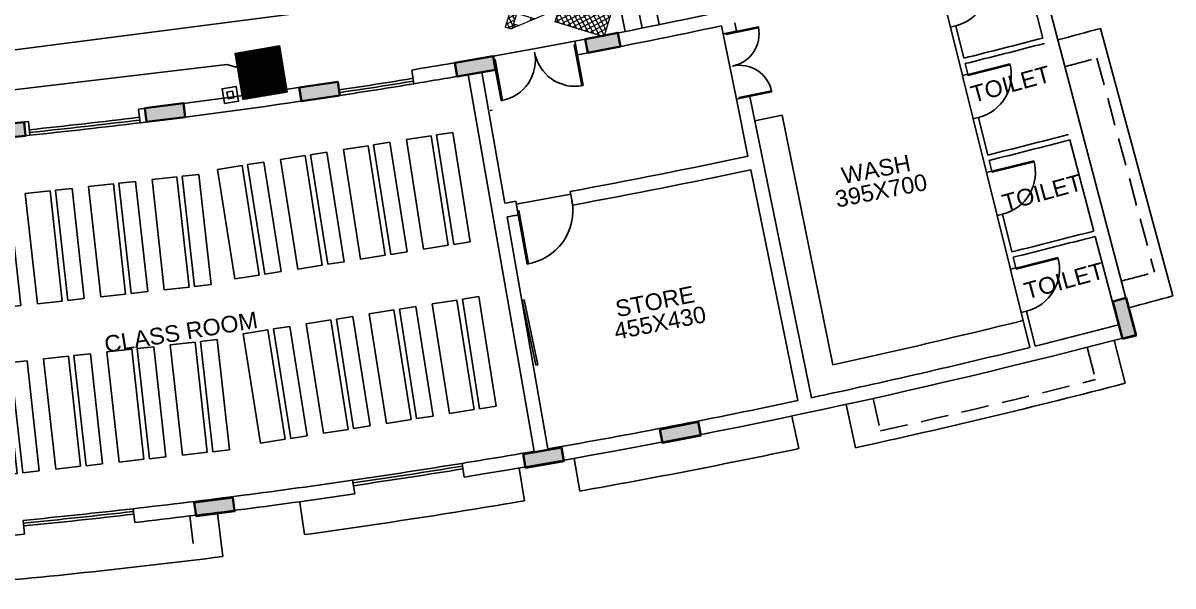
# Model space of a CAD drawing. Header units: inches. Extents: x -221585 to 401252, y -284294 to 332380.
# Drawn here: x 158059 to 160133, y 38377 to 39393 of the extents above; entities that cross this region are included whole.
import ezdxf
from ezdxf.enums import TextEntityAlignment as Align

# ---------------------------------------------------------------- set-up
doc = ezdxf.new("R2010")
doc.units = ezdxf.units.IN
doc.header["$MEASUREMENT"] = 0
doc.linetypes.add('HIDDEN', pattern=[0.375, 0.25, -0.125])
doc.linetypes.add('HIDDEN2', pattern=[0.1875, 0.125, -0.0625])
for name, color, linetype, lineweight in [('A-SEC-TXT', 3, 'Continuous', 0), ('A-WALL', 1, 'Continuous', 9), ('column fa 25', 3, 'Continuous', 35), ('FURN', 56, 'Continuous', 0), ('text', 72, 'HIDDEN2', 5), ('Wall mount speaker', 2, 'Continuous', 0)]:
    doc.layers.add(name, color=color, linetype=linetype, lineweight=lineweight)
for name, color, linetype in [('A-TEXT', 3, 'Continuous'), ('AC-GRND-PATT', 251, 'Continuous'), ('TEL', 6, 'Continuous')]:
    doc.layers.add(name, color=color, linetype=linetype)
doc.styles.add('DIM', font='arial.ttf')
doc.styles.get("Standard").update_dxf_attribs({"font": 'arial.ttf'})
pattern_1 = [(135.0000000000003, (-206628.5231979876, -439172.1450680238), (31.07679027994059, 31.076790279941), []), (45.00000000000047, (-206628.5231979876, -439172.1450680238), (31.076790279941, -31.07679027994059), [])]

# ---------------------------------------------------------------- blocks, each defined once
blk = doc.blocks.new('fgds')
at = {"color": 253, "ltscale": 8}
for p, q in [((-348.3634117695838, -122.8799275935853), (-346.3634117695838, -122.8799275935853)), ((-348.3634117695838, -122.8799275935853), (-348.3634117695838, -123.3299275935853)), ((-346.3634117695838, -122.8799275935852), (-346.3634117695838, -123.3299275935852)), ((-348.3634117695838, -123.3299275935853), (-346.3634117695838, -123.3299275935853)), ((-348.3634117695838, -123.4299275935853), (-346.3634117695838, -123.4299275935853)), ((-348.3634117695838, -123.4299275935853), (-348.3634117695836, -123.7299275935853)), ((-346.3634117695838, -123.4299275935853), (-346.3634117695836, -123.7299275935852)), ((-348.3634117695838, -123.7299275935853), (-346.3634117695838, -123.7299275935852))]:
    blk.add_line(p, q, dxfattribs=at)
blk = doc.blocks.new('rser')
at = {"color": 2}
for p in [(-0.9861936275117386, 6.929864617097208, 9945.751709231745), (-0.9861936275117386, 5.779864617097231, 9945.751709231745), (-0.9861936275117386, 4.629864617097254, 9945.751709231745), (-0.9861936275117386, 3.479864617097277, 9945.751709231745)]:
    blk.add_blockref('fgds', p, dxfattribs=at)
blk = doc.blocks.new('A$C16F118AB')
for points in [[(0.3699199023636197, 0.7683200215823547), (0.3699199023636197, 0.7683200215823547), (0.3739999023636642, 0.7703200215823359), (0.3739999023636642, 0.7744000215823519), (0.3719999023636546, 0.7784800215823398), (0.3638399023636225, 0.784560021582337), (0.3536799023636377, 0.7907200215823309), (0.3435199023636528, 0.79472002158235), (0.333359902363668, 0.7988000215823376), (0.3211199023636482, 0.800880021582344), (0.3068799023636757, 0.800880021582344), (0.28255990236363, 0.7968000215823566), (0.247999902363631, 0.7907200215823309), (0.2052799023636567, 0.7825600215823556), (0.1808799023636425, 0.7764800215823584), (0.1564799023636283, 0.7703200215823359), (0.1320799023636709, 0.7622400215823575), (0.1056799023636472, 0.7520800215823443), (0.08127990236363299, 0.7399200215823499), (0.0568799023636189, 0.7277600215823555), (0.0324799023636615, 0.7135200215823545), (0.0080799023636473, 0.6972800215823441), (-9.76363594e-08, 0.6911200215823499), (-9.76363594e-08, 0.6830400215823432), (0.0060799023636378, 0.6708000215823517), (0.0182399023636322, 0.6586400215823573), (0.0345599023636396, 0.6464000215823376), (0.0487199023636436, 0.6403200215823404), (0.0629599023636729, 0.6362400215823527), (0.0751999023636358, 0.6383200215823308), (0.0955199023636624, 0.6484800215823441), (0.1158399023636321, 0.6586400215823573), (0.1361599023636586, 0.6688000215823422), (0.1564799023636283, 0.6789600215823555), (0.1788799023636329, 0.6891200215823404), (0.1991999023636595, 0.6992800215823536), (0.2215199023636387, 0.7094400215823387), (0.2439199023636434, 0.7196000215823517), (0.2865599023636491, 0.7379200215823403), (0.3211199023636482, 0.7520800215823443), (0.3495999023636501, 0.7622400215823575), (0.3699199023636197, 0.7683200215823547)], [(0.565039902363651, 0.5468000215823566), (0.565039902363651, 0.5468000215823566), (0.5588799023636284, 0.5590400215823479), (0.5527999023636312, 0.5732800215823488), (0.5446399023636559, 0.5854400215823432), (0.5385599023636587, 0.5976800215823346), (0.5304799023636521, 0.6118400215823387), (0.5243199023636294, 0.6240800215823584), (0.5162399023636226, 0.6362400215823527), (0.5100799023636569, 0.6484800215823441), (0.5039999023636597, 0.6606400215823385), (0.4959199023636529, 0.6748800215823394), (0.4877599023636209, 0.6871200215823592), (0.4816799023636237, 0.6992800215823536), (0.4735199023636484, 0.711520021582345), (0.4653599023636731, 0.7236800215823394), (0.4572799023636664, 0.7358400215823337), (0.4491199023636341, 0.7480000215823566), (0.4389599023636495, 0.7581600215823415), (0.4287999023636644, 0.7642400215823387), (0.4166399023636699, 0.7683200215823547), (0.402399902363641, 0.7663200215823452), (0.3536799023636377, 0.7480000215823566), (0.3028799023636566, 0.7277600215823555), (0.2560799023636378, 0.7074400215823573), (0.2072799023636662, 0.6850400215823527), (0.1585599023636632, 0.6606400215823385), (0.1117599023636444, 0.6383200215823308), (0.065039902363651, 0.6139200215823452), (0.0203199023636671, 0.58752002158235), (0.012159902363635, 0.579360021582346), (0.0060799023636378, 0.5692000215823328), (0.0060799023636378, 0.5549600215823604), (0.0101599023636254, 0.5387200215823498), (0.0141599023636445, 0.5264800215823584), (0.0203199023636671, 0.5122400215823575), (0.0243199023636294, 0.4980000215823567), (0.030479902363652, 0.4838400215823527), (0.0365599023636492, 0.4716000215823329), (0.0426399023636464, 0.4573600215823605), (0.0487199023636436, 0.443120021582331), (0.0548799023636661, 0.4289600215823556), (0.0629599023636729, 0.4147200215823549), (0.0690399023636701, 0.4004800215823538), (0.0771999023636454, 0.3842400215823431), (0.0853599023636207, 0.3700000215823422), (0.0934399023636274, 0.3536800215823348), (0.09959990236365, 0.3394400215823339), (0.1076799023636568, 0.3232000215823518), (0.1158399023636321, 0.3089600215823509), (0.134159902363649, 0.2764800215823584), (0.1503999023636311, 0.246000021582347), (0.16663990236367, 0.2154400215823387), (0.182879902363652, 0.1870400215823338), (0.1991999023636595, 0.1605600215823415), (0.2154399023636415, 0.1361600215823557), (0.2316799023636236, 0.1138400215823481), (0.2459199023636529, 0.0914400215823435), (0.2560799023636378, 0.0812800215823586), (0.2683199023636575, 0.075200021582333), (0.2804799023636519, 0.0732000215823518), (0.2906399023636368, 0.075200021582333), (0.3394399023636652, 0.0996000215823472), (0.3861599023636586, 0.1240000215823329), (0.4328799023636523, 0.1504000215823567), (0.4795999023636456, 0.1768800215823489), (0.5243199023636294, 0.2032800215823443), (0.5670399023636608, 0.2317600215823461), (0.6097599023636349, 0.2622400215823575), (0.6523999023636406, 0.2907200215823309), (0.6625599023636255, 0.3008800215823442), (0.66663990236367, 0.3110400215823574), (0.66663990236367, 0.3232000215823518), (0.6625599023636255, 0.3374400215823528), (0.6544799023636756, 0.3618400215823385), (0.6443199023636339, 0.3862400215823527), (0.6340799023636237, 0.4106400215823385), (0.6219199023636293, 0.4370400215823338), (0.6097599023636349, 0.4635200215823545), (0.5955199023636624, 0.4919200215823595), (0.5812799023636332, 0.5184000215823517), (0.565039902363651, 0.5468000215823566)], [(0.6340799023636237, 0.5854400215823432), (0.6340799023636237, 0.5854400215823432), (0.6239199023636389, 0.6016800215823537), (0.613759902363654, 0.6200000215823424), (0.6015999023636596, 0.6403200215823404), (0.5873599023636304, 0.6606400215823385), (0.573119902363658, 0.6830400215823432), (0.5568799023636757, 0.7074400215823573), (0.5406399023636368, 0.7318400215823431), (0.5243199023636294, 0.7581600215823415), (0.5162399023636226, 0.7663200215823452), (0.5080799023636473, 0.7703200215823359), (0.4959199023636529, 0.7744000215823519), (0.4836799023636332, 0.7744000215823519), (0.4735199023636484, 0.7724000215823426), (0.4674399023636512, 0.7663200215823452), (0.4653599023636731, 0.7601600215823509), (0.4694399023636607, 0.7520800215823443), (0.4755199023636579, 0.7399200215823499), (0.4836799023636332, 0.7277600215823555), (0.4897599023636304, 0.7155200215823359), (0.4979199023636627, 0.7033600215823415), (0.5060799023636378, 0.6911200215823499), (0.512159902363635, 0.6789600215823555), (0.5203199023636671, 0.6668000215823326), (0.5263999023636643, 0.6545600215823413), (0.5344799023636712, 0.6424000215823469), (0.5406399023636368, 0.6301600215823556), (0.5487199023636437, 0.6180000215823327), (0.5547999023636409, 0.6057600215823415), (0.5629599023636729, 0.5936000215823471), (0.5690399023636701, 0.5813600215823556), (0.5751999023636359, 0.5692000215823328), (0.5812799023636332, 0.5569600215823414), (0.5873599023636304, 0.5448000215823471), (0.5955199023636624, 0.5325600215823556), (0.6015999023636596, 0.5204000215823328), (0.6076799023636568, 0.5082400215823384), (0.613759902363654, 0.4960000215823471), (0.6199199023636198, 0.4838400215823527), (0.6259999023636738, 0.4696000215823517), (0.632079902363671, 0.4573600215823605), (0.6381599023636682, 0.4452000215823376), (0.6422399023636558, 0.4329600215823464), (0.648319902363653, 0.4187200215823454), (0.6544799023636756, 0.406560021582351), (0.6605599023636728, 0.3923200215823499), (0.66663990236367, 0.3801600215823555), (0.6727199023636672, 0.3659200215823546), (0.6787999023636644, 0.3536800215823348), (0.6849599023636302, 0.3476000215823376), (0.6910399023636274, 0.3456000215823565), (0.6991999023636595, 0.3476000215823376), (0.7072799023636664, 0.3536800215823348), (0.7154399023636416, 0.3638400215823481), (0.7174399023636511, 0.3760800215823394), (0.7195199023636292, 0.3862400215823527), (0.7174399023636511, 0.3964000215823375), (0.7113599023636539, 0.4106400215823385), (0.7052799023636567, 0.4268800215823493), (0.6991999023636595, 0.44112002158235), (0.6930399023636369, 0.4532800215823444), (0.6869599023636397, 0.4675200215823452), (0.6828799023636521, 0.4797600215823369), (0.676799902363655, 0.4919200215823595), (0.6727199023636672, 0.5020800215823443), (0.6686399023636227, 0.5122400215823575), (0.6625599023636255, 0.5244800215823489), (0.6584799023636378, 0.5346400215823337), (0.6523999023636406, 0.5448000215823471), (0.648319902363653, 0.5549600215823604), (0.6422399023636558, 0.5651200215823451), (0.6381599023636682, 0.5752800215823299), (0.6340799023636237, 0.5854400215823432)], [(0.6381599023636682, 0.2622400215823575), (0.6300799023636614, 0.2561600215823319), (0.6219199023636293, 0.2480000215823566), (0.6117599023636445, 0.2398400215823528), (0.597519902363672, 0.2296800215823396), (0.5832799023636426, 0.2195200215823547), (0.5670399023636608, 0.2093600215823415), (0.5487199023636437, 0.197200021582347), (0.5283999023636738, 0.1849600215823557), (0.5080799023636473, 0.1728000215823329), (0.4877599023636209, 0.158560021582332), (0.4653599023636731, 0.1464000215823376), (0.4450399023636466, 0.1341600215823462), (0.4247199023636199, 0.1240000215823329), (0.4043999023636502, 0.1118400215823385), (0.3861599023636586, 0.1016800215823537), (0.3658399023636321, 0.0914400215823435), (0.3556799023636472, 0.0812800215823586), (0.3495999023636501, 0.0691200215823358), (0.3455199023636624, 0.0528800215823537), (0.3455199023636624, 0.0325600215823556), (0.3495999023636501, 0.0162400215823482), (0.3556799023636472, 0.0040800215823538), (0.3658399023636321, 2.15823377e-08), (0.3759999023636737, 0.0020000215823472), (0.402399902363641, 0.0142400215823386), (0.4267999023636551, 0.026400021582333), (0.4511999023636692, 0.0406400215823339), (0.4755199023636579, 0.0548800215823349), (0.4979199023636627, 0.0691200215823358), (0.5182399023636322, 0.0833600215823367), (0.5385599023636587, 0.0996000215823472), (0.5568799023636757, 0.1158400215823576), (0.573119902363658, 0.1321600215823366), (0.5893599023636398, 0.1484000215823471), (0.6015999023636596, 0.1605600215823415), (0.613759902363654, 0.1728000215823329), (0.6239199023636389, 0.1829600215823461), (0.6300799023636614, 0.1911200215823498), (0.6361599023636586, 0.197200021582347), (0.6381599023636682, 0.2032800215823443), (0.6422399023636558, 0.2134400215823575), (0.6443199023636339, 0.2256800215823489), (0.6463199023636435, 0.2378400215823433), (0.6463199023636435, 0.2480000215823566), (0.6463199023636435, 0.2561600215823319), (0.6443199023636339, 0.2622400215823575), (0.6402399023636463, 0.2642400215823386), (0.6381599023636682, 0.2622400215823575)]]:
    blk.add_lwpolyline(points)
blk = doc.blocks.new('vgfsdr')
at = {"layer": 'FURN'}
for p, q in [((-347.0939962961866, -114.2794805552713, 9945.751709231745), (-348.7213800610723, -114.4691556506014, 9945.751709231745)), ((-348.7381691366418, -114.4833547682329, 9945.751709231745), (-348.7392904803022, -114.4917007006791, 9945.751709231745)), ((-348.7348204420734, -114.4768433133503, 9945.751709231745), (-348.7381691366418, -114.4833547682329, 9945.751709231745)), ((-348.7292536580758, -114.4720868739337, 9945.751709231745), (-348.7348204420734, -114.4768433133503, 9945.751709231745)), ((-348.7213800610723, -114.4691556506014, 9945.751709231745), (-348.7292536580758, -114.4720868739337, 9945.751709231745)), ((-346.9973280489116, -114.9326658138863, 9945.751709231745), (-347.0713810454899, -114.2973022509262, 9945.751709231745)), ((-348.7392904803022, -114.4917007006791, 9945.751709231745), (-348.665237483723, -115.1270642636419, 9945.751709231745)), ((-347.0152384681413, -114.9552108639639, 9945.751709231745), (-348.6426222330267, -115.1448859592948, 9945.751709231745)), ((-347.0152384681411, -114.9552108639646, 9945.751709231745), (-347.007364871138, -114.9522796406325, 9945.751709231745)), ((-347.007364871138, -114.9522796406325, 9945.751709231745), (-347.0017980871403, -114.947523201215, 9945.751709231745)), ((-347.0017980871403, -114.947523201215, 9945.751709231745), (-346.9984493925717, -114.9410117463333, 9945.751709231745)), ((-346.9984493925717, -114.9410117463333, 9945.751709231745), (-346.9973280489115, -114.9326658138872, 9945.751709231745)), ((-348.6622267982927, -115.1349285991664, 9945.751709231745), (-348.665237483723, -115.1270642636419, 9945.751709231745)), ((-348.6574703588761, -115.1404953831631, 9945.751709231745), (-348.6622267982927, -115.1349285991664, 9945.751709231745)), ((-348.6509589039936, -115.1438440777323, 9945.751709231745), (-348.6574703588761, -115.1404953831631, 9945.751709231745)), ((-348.6426222330267, -115.1448859592948, 9945.751709231745), (-348.6509589039936, -115.1438440777323, 9945.751709231745))]:
    blk.add_line(p, q, dxfattribs=at)
blk = doc.blocks.new('556w45')
at = {"color": 2}
blk.add_blockref('vgfsdr', (-0.0166546523024636, 0.1428944096225848), dxfattribs=at)
at = {"color": 2, "rotation": 6.647952394738431}
for p in [(-13.29349056372381, 40.22950574876845), (-16.27331923477806, 39.88220027636254)]:
    blk.add_blockref('rser', p, dxfattribs=at)
at = {"layer": 'FURN', "rotation": 96.64795239473506}
blk.add_blockref('A$C16F118AB', (-347.407994025416, -114.2668158109273, 9945.751709231745), dxfattribs=at)
blk = doc.blocks.new('RYTRTRTRTRT')
at = {"color": 1}
for p, q in [((42.51784281896418, 61.1534602869689), (42.51784281896418, 61.75346028696891)), ((42.51784281896418, 61.75346028696891), (42.53784281896421, 61.75346028696891)), ((42.53784281896421, 61.75346028696891), (42.53784281896421, 61.1534602869689)), ((43.71784281896418, 61.75346028696891), (43.6978428189642, 61.75346028696891)), ((43.6978428189642, 61.75346028696891), (43.6978428189642, 61.1534602869689)), ((43.71784281896418, 61.1534602869689), (43.71784281896418, 61.75346028696891)), ((42.51784281896418, 61.1534602869689), (42.53784281896421, 61.1534602869689)), ((43.71784281896418, 61.1534602869689), (43.6978428189642, 61.1534602869689)), ((42.51784281896418, 61.10346028696891), (43.11784281896421, 61.10346028696891)), ((43.71784281896418, 61.10346028696891), (43.11784281896421, 61.10346028696891))]:
    blk.add_line(p, q, dxfattribs=at)
for centre, start, end in [((42.5278428189642, 61.16337695363558), 359.037068388323, 90.00000000000027), ((43.70784281896417, 61.16337695363558), 90, 180.9629316116769)]:
    blk.add_arc(centre, 0.5900833333333324, start, end, dxfattribs=at)
blk = doc.blocks.new('FEGREGRE')
at = {"color": 20, "ltscale": 10}
for p, q in [((357183.5731508203, 114115.4771461716, 0.8421725082232377), (357203.7039292504, 114038.0554099902, 0.4210862541116189)), ((356717.0507664894, 113921.5866897664, 0.4210862541116189), (356700.3435475476, 113999.6794120376, 0.4210862541116189)), ((356615.0957505555, 113920.1474458802, 0.4210862541116189), (356602.5564011558, 113978.758752379, 0.4210862541116189)), ((356209.8131552041, 113902.5001655122, 0.4210862541116189), (356220.2916708002, 113843.4123208981, 0.4210862541116189)), ((356110.4229918143, 113885.0594659963, 0.4210862541116189), (356120.4556473326, 113826.047186268, 0.4210862541116189)), ((355715.2588118285, 113822.8553553305, 0.4210862541116189), (355723.2523776285, 113764.904057624, 0.4210862541116189)), ((355566.4134924097, 113803.8428662295, 0.4210862541116189), (355576.3032382473, 113725.3405853429, 0.4210862541116189))]:
    blk.add_line(p, q, dxfattribs=at)
for centre, radius, start, end in [((353970.4168312088, 126473.0788032789, 0.4210862541116189), 12848.5, 282.3434219765919, 284.5749974342208), ((353970.4168312088, 126473.0788032789, 0.4210862541116189), 12828.5, 280.1008292623364, 281.8972090181981), ((353970.3385509103, 126473.0788032789, 0.4210862541116189), 12828.5, 277.853376746456, 279.6485812701991), ((353970.3385509103, 126473.0788032789, 0.4210862541116189), 12848.5, 274.9361045129337, 277.1803161540269)]:
    blk.add_arc(centre, radius, start, end, dxfattribs=at)
blk = doc.blocks.new('TRTH')
at = {"color": 1, "ltscale": 8}
for p, q in [((-589.8393136805753, -68.75925391937484), (-589.8393136805753, -67.97951037179017)), ((-589.8193136805753, -68.75925391937484), (-589.8193136805753, -67.97925391937488)), ((-589.8393136805753, -68.75925391937484), (-589.8193136805753, -68.75925391937484)), ((-589.8393136805753, -68.85925391937485), (-589.0393136805752, -68.85925391937485))]:
    blk.add_line(p, q, dxfattribs=at)
blk.add_arc((-589.8193136805753, -68.75925391937484), 0.7799999999999728, 0, 91.4692835813525, dxfattribs=at)
blk = doc.blocks.new('ddfe')
at = {"layer": 'column fa 25', "ltscale": 10}
h = blk.add_hatch(color=3, dxfattribs=at)
h.set_gradient(color1=(141, 141, 141), color2=(145, 145, 145), one_color=1, tint=0.5699999928474426, name='CYLINDER')
h.paths.add_polyline_path([(177039.0371168449, 119902.3598854549), (177064.0371168449, 119902.3598854549), (177064.0371168449, 119962.3598854549), (177039.0371168449, 119962.3598854549)])
at = {"layer": 'column fa 25', "color": 2, "ltscale": 10}
blk.add_lwpolyline([(177039.0371168449, 119902.3598854549), (177064.0371168449, 119902.3598854549), (177064.0371168449, 119962.3598854549), (177039.0371168449, 119962.3598854549)], close=True, dxfattribs=at)
blk = doc.blocks.new('dd')
at = {"layer": 'column fa 25', "ltscale": 10}
h = blk.add_hatch(color=3, dxfattribs=at)
h.set_gradient(color1=(141, 141, 141), color2=(145, 145, 145), one_color=1, tint=0.5699999928474426, name='CYLINDER')
h.paths.add_polyline_path([(177327.7670854307, 119885.9636786617), (177352.7670854306, 119885.9636786617), (177352.7670854306, 119955.9636786617), (177327.7670854306, 119955.9636786617)])
at = {"layer": 'column fa 25', "color": 1, "ltscale": 10}
blk.add_lwpolyline([(177327.7670854307, 119885.9636786617), (177352.7670854307, 119885.9636786617), (177352.7670854307, 119955.9636786617), (177327.7670854307, 119955.9636786617)], close=True, dxfattribs=at)
blk = doc.blocks.new('A$C54490F4E')
at = {"layer": 'Wall mount speaker', "ltscale": 0.1}
h = blk.add_hatch(dxfattribs=at)
h.set_pattern_fill('ANSI31', color=3, scale=50, style=0)
h.set_pattern_definition([(45, (0, 0), (-4.419417382415921, 4.419417382415922), [])])
h.paths.add_polyline_path([(347.3943627336994, 331.8744077282026), (0, 331.8744077282026), (0, -0.000979312986601144), (347.3943627336994, -0.000979312986601144)])
at = {"layer": 'Wall mount speaker', "color": 3, "ltscale": 0.1}
blk.add_lwpolyline([(0, 331.8744077282026), (347.3943627336994, 331.8744077282026), (347.3943627336994, -0.000979312986601144), (0, -0.000979312986601144)], close=True, dxfattribs=at)
blk = doc.blocks.new('A$C1A917D7C')
at = {"layer": 'TEL', "elevation": 4.688536560893128e-10}
for points in [[(-0.001348408171907067, 956.4689931767061), (227.1987723985221, 956.4689931767061), (227.1987723985221, 744.3099329518154), (-0.001348408171907067, 744.3099329518154)], [(63.03447302966379, 893.4331717165187), (164.1629509606864, 893.4331717165187), (164.1629509606864, 807.3457543971017), (63.03447302966379, 807.3457543971017)]]:
    blk.add_lwpolyline(points, close=True, dxfattribs=at)
at = {"layer": 'Wall mount speaker', "color": 2, "ltscale": 0.1, "xscale": 2.038325862171721, "yscale": 2.038325862171721, "zscale": 2.038325862171721}
blk.add_blockref('A$C54490F4E', (14.10959961800836, 0.001338687725365162), dxfattribs=at)
blk = doc.blocks.new('A$C08703A85')
at = {"layer": 'AC-GRND-PATT', "lineweight": -2, "ltscale": 0.1}
h = blk.add_hatch(dxfattribs=at)
h.set_pattern_fill('ANSI37', color=0, scale=351.5937463113331, angle=-2.691e-13)
h.set_pattern_definition(pattern_1)
h.paths.add_polyline_path([(-0.003734150435775518, 836.800141538959), (67.48671045014635, 836.800141538959), (70.3150150985457, 834.4036621111445), (70.3150150985457, 5.948316450696439), (63.24153318116441, 0.001329909544438124), (-0.003734150435775518, 0.001329909544438124)])
h = blk.add_hatch(dxfattribs=at)
h.set_pattern_fill('BRSTONE', color=0, scale=351.5937463113331, angle=-2.691e-13)
h.set_pattern_definition([(180.000000000001, (-206628.5231979876, -439172.1450680238), (-6.724011267479903e-13, 116.02593628274), []), (90, (-206944.9575696974, -439172.1450680238), (175.7968731556658, 116.025936282741), [116.02593628274, -116.02593628274]), (90, (-206909.7981950431, -439172.1450680238), (175.7968731556658, 116.025936282741), [116.02593628274, -116.02593628274]), (180.000000000001, (-206944.9575696974, -439152.8074119729), (-175.7968731556674, 116.025936282739), [-316.4343716801998, 35.1593746311333]), (180.000000000001, (-206944.9575696974, -439133.469755922), (-175.7968731556674, 116.025936282739), [-316.4343716801998, 35.1593746311333]), (180.000000000001, (-206944.9575696974, -439114.132099886), (-175.7968731556674, 116.025936282739), [-316.4343716801998, 35.1593746311333]), (180.000000000001, (-206944.9575696974, -439094.794443835), (-175.7968731556674, 116.025936282739), [-316.4343716801998, 35.1593746311333]), (180.000000000001, (-206944.9575696974, -439075.4567877841), (-175.7968731556674, 116.025936282739), [-316.4343716801998, 35.1593746311333])])
h.paths.add_polyline_path([(70.3150150985457, 834.4036621111445), (481.4555202932097, 486.0360413151793), (481.4555202932097, 351.6121742981486), (70.3150150985457, 5.948316450696439)])
h = blk.add_hatch(dxfattribs=at)
h.set_pattern_fill('ANSI37', color=0, scale=351.5937463113331, angle=-2.691e-13)
h.set_pattern_definition(pattern_1)
h.paths.add_polyline_path([(1008.846139809582, 627.6013600486331), (1008.846139809582, 205.6888644653372), (481.4555202932097, 205.6888644653372), (481.4555202932097, 416.6451122718863), (481.4555202932097, 627.6013600486331)])
at = {"layer": 'A-WALL', "color": 10, "lineweight": -2, "ltscale": 0.1}
for p, q in [((70.3150150985457, 838.5576078253798), (70.3150150985457, 0.001329909544438124)), ((-0.003734150435775518, 836.800141538959), (-0.003734150435775518, 0.001329909544438124)), ((70.3150150985457, 836.800141538959), (-0.003734150435775518, 836.800141538959)), ((481.4555202932097, 486.0360413151793), (67.48671045014635, 836.800141538959)), ((481.4555202932097, 205.6888644653372), (481.4555202932097, 627.6013600486331)), ((481.4555202932097, 627.6013600486331), (1008.846139809582, 627.6013600486331)), ((1008.846139809582, 627.6013600486331), (1008.846139809582, 205.6888644653372)), ((481.4555202932097, 205.6888644653372), (481.4555202932097, 416.6451122718863)), ((498.59251584718, 471.5155203151517), (494.5514070005156, 474.9396330821328)), ((481.4555202932097, 351.6121742981486), (63.24153318116441, 0.001329909544438124)), ((1008.846139809582, 205.6888644653372), (481.4555202932097, 205.6888644653372))]:
    blk.add_line(p, q, dxfattribs=at)
at = {"layer": 'A-WALL', "color": 10, "linetype": 'ByBlock', "lineweight": -2, "ltscale": 0.1}
blk.add_line((70.3150150985457, 0.001329909544438124), (-0.003734150435775518, 0.001329909544438124), dxfattribs=at)
blk = doc.blocks.new('A$C1C8104B6')
at = {"color": 6}
for points in [[(736.5003980866168, 0.0002716926392167807), (887, 0.0002716926392167807), (887, 146), (736.5003980866168, 146)], [(759.5003980866168, 23.00027169263922), (864, 23.00027169263922), (864, 123), (759.5003980866168, 123)]]:
    blk.add_lwpolyline(points, close=True, dxfattribs=at)
at = {"layer": 'A-SEC-TXT', "rotation": 270}
blk.add_blockref('A$C08703A85', (89.89903803798393, 1008.846411502222), dxfattribs=at)

msp = doc.modelspace()

# ---------------------------------------------------------------- linework, layer by layer
at = {"color": 4, "ltscale": 8}
for p, q in [((159645.0319848133, 40426.18681848721, 0.4210862541116874), (160065.2641547523, 38830.57901748334, 0.4210862541116874)), ((159858.8479512142, 39515.62404924491), (159898.3363647922, 39365.72861609785, 0.4210862541116874)), ((159946.7262730177, 39181.99371768307, 0.4210862541116874), (159990.0225050422, 39017.59934115922, 0.4210862541116874)), ((159992.569342173, 39007.92908389558, 0.4210862541116874), (160034.5898982525, 38848.37840720033, 0.4210862541116874))]:
    msp.add_line(p, q, dxfattribs=at)
at = {"color": 2, "ltscale": 8}
for p, q in [((159128.4825466329, 39617.56902759336, 0.4302885677967264), (159175.3166727733, 39383.71263014252, 0.4389928785193312)), ((159158.57373915, 39623.63610769261, 0.4303250302276605), (159206.0165802535, 39389.90244125144, 0.4390300785490589)), ((159098.3730055062, 39611.57978978194, 0.4302491849005297), (159144.5980455093, 39377.60223599372, 0.4389526989462261))]:
    msp.add_line(p, q, dxfattribs=at)
at = {"color": 144}
msp.add_line((158918.4020302616, 39458.33502624076), (157880.5290195334, 39323.29577876799), dxfattribs=at)
at = {"color": 4, "ltscale": 10}
for p, q in [((159318.2564237575, 39387.68284452992), (159321.3734489968, 39373.01170230305, 0.4214451629217114)), ((159342.8899086172, 39392.87440173849), (159345.8366580673, 39378.16704633192, 0.4214387869666434)), ((159741.1471569064, 39387.61090955965, 0.4246335995781768), (159755.6076148477, 39329.37951634143, 0.4267305556512764)), ((159731.4409285794, 39385.20484456807, 0.4246334551271105), (159753.1316228166, 39297.85772524198, 0.4277788902990294)), ((159058.8468114252, 39335.53783914878), (159054.3119556412, 39360.12341813964)), ((158910.8500524794, 39308.43145097228), (158906.5026804506, 39333.04972219892)), ((158759.7990850314, 39308.05943759443), (158763.8447112527, 39283.38895100667)), ((158886.4193176916, 39304.11719624331), (158927.6943377105, 39067.71388480053, 0.4208462852993756)), ((159758.0176911713, 39319.67428413837, 0.4270800483301261), (159762.8378438184, 39300.2638197323, 0.4277790336878263)), ((158626.3450523445, 39287.10964627829), (158630.1337948422, 39262.23251662141)), ((158861.7771271259, 39299.85351308252), (158980.4690172604, 38620.13775536517)), ((159345.3384790201, 39255.42913356764, 0.425635835498903), (159366.3105888666, 39152.53109650366, 0.429303147642264)), ((159369.8293622197, 39260.44883451003, 0.4256348589920374), (159480.5974436776, 38716.7381329003)), ((158267.1947693788, 39237.70902716144), (158270.2165682439, 39212.89232448727)), ((159378.8190005956, 39216.32274218934, 0.4219465161658181), (159427.8155089226, 39226.3089402098, 0.4272075117330927)), ((159427.8155089226, 39226.3089402098, 0.4272075117330927), (159519.5362000763, 38776.2884536265, 0.443246356032738)), ((159782.1184544068, 39222.62196210795, 0.430574975118627), (159798.9889886717, 39154.68533668667, 0.4330214238705772)), ((158068.4670330241, 39215.18599887186), (158071.0757966852, 39190.32248439459)), ((159772.4122398265, 39220.21584175841, 0.4305748326610382), (159796.5130109726, 39123.16348787246, 0.4340697605966766)), ((159801.3990649954, 39144.98010448366, 0.4333709165494224), (159806.2192176425, 39125.56964007759, 0.4340699019071226)), ((159371.3025812558, 39128.03827143143, 0.4301760781409947), (159456.1431137163, 38711.5783645084)), ((159045.8046240296, 39088.92974179005, -0.1075529285274032), (159050.296346415, 39064.33793282561)), ((158947.3935007915, 39071.16978366027, -0.1075529285274032), (158951.7251857239, 39046.54909322044, 0.4303107102870716)), ((158931.9939875412, 39043.08757432137, 0.4303112792824274), (159005.0914173113, 38624.4209220059, 0.4451574288700393)), ((159815.7936277983, 39045.52160513075, 0.4368657029319707), (159839.894398719, 38948.46925215219, 0.4403606308349349)), ((159825.4998282309, 39047.92778245325, 0.4368658433379207), (159842.3703624957, 38979.99115703197, 0.4393122920898692)), ((159844.7804388193, 38970.2859248289, 0.4396617847687197), (159849.6005914664, 38950.87546042283, 0.440360770126419)), ((159859.1750153683, 38870.82737012082, 0.4431565731446486), (159874.8405163398, 38807.74334119598, 0.4454282762631661)), ((159868.8812020547, 38873.23360279849, 0.4431567115572171), (159884.5467062174, 38810.14959548012)), ((158850.8622663293, 38598.4673948788), (158854.6658900665, 38573.75766279752)), ((158653.2292946781, 38568.04500288784), (158656.9941078654, 38543.32960795623)), ((158257.5812427799, 38516.6275940559), (158260.4147936644, 38491.78813106022)), ((158058.7765428963, 38495.52758445864), (158061.2197421691, 38470.64725533754))]:
    msp.add_line(p, q, dxfattribs=at)
at = {"color": 20, "ltscale": 10}
msp.add_line((160002.35839719, 39383.03695647404), (160132.8601736883, 38900.3680364773), dxfattribs=at)
at = {"color": 20, "linetype": 'HIDDEN', "ltscale": 200}
for p, q in [((159995.7813802321, 39329.48079960141), (160099.5428798557, 38943.17321334942)), ((159978.2882533393, 38807.99892050293, 0.4219386761448932), (159993.1607995355, 38749.87141092581)), ((159592.2678041339, 38715.59964849253), (159605.3264154942, 38657.03794881311)), ((158359.631659776, 38503.49926299765), (158366.8980348782, 38443.9408900105))]:
    msp.add_line(p, q, dxfattribs=at)
at = {"color": 6}
for p, q in [((157975.1131938127, 39264.07470335144), (158426.3168093289, 39317.9135610082)), ((158426.3168093289, 39317.9135610082), (158491.9856270447, 39299.07541508108))]:
    msp.add_line(p, q, dxfattribs=at)
at = {"color": 1, "ltscale": 10}
msp.add_line((159345.3384790201, 39255.42913356761, 0.4214094062605381), (159364.9355852561, 39259.42330772185, 0.4256358354937578), dxfattribs=at)
at = {"color": 5}
for p, q in [((158901.1467233114, 39234.77511157063), (158904.7399150772, 39235.54429939532)), ((158958.8300548116, 38892.76954860071), (158962.4232465774, 38893.5387364254)), ((158983.9279781365, 38775.52685632862), (158958.8300548116, 38892.76954860071)), ((158962.4232465774, 38893.5387364254), (158987.5211699023, 38776.29604415334)), ((158987.5211699023, 38776.29604415334), (158983.9279781365, 38775.52685632862))]:
    msp.add_line(p, q, dxfattribs=at)
at = {"color": 4, "ltscale": 10}
for centre, radius, start, end in [((156825.867529996, 51117.36134326167, -28.99995578319036), 11966.56208717097, 280.732421573842, 284.6511007671393), ((156813.2864849021, 51178.01735443383), 12053.5, 280.736902139377, 281.9954734542574), ((156813.2864849021, 51178.01735443383), 12148.5, 283.8983642801363, 283.9459193991818), ((156813.1238258584, 51177.9842380652, 0.4235316730121988), 12068.50002038664, 281.9954734542574, 282.1141682724888), ((156813.2864848897, 51178.01735448593, 0.8421725082233061), 12208.50000005357, 283.9459185693062, 284.637145903657), ((156747.7630767877, 51438.40352784519, 0.842172508221981), 12487.00249562294, 283.9497623207035, 284.62621953872), ((156813.2864849021, 51178.01735443383), 12028.5, 279.3128444806678, 280.0217136405607), ((159040.5740512746, 38502.52891404694), 816.2764328866396, 99.14431057099972, 100.885061326891), ((156887.2983570263, 50600.01319371178), 11445.78831195258, 276.9243833955287, 278.7392355597337), ((156712.1806972256, 51786.32297664136), 12670.14934702142, 279.3188772980861, 279.7679544756633), ((156813.2864849021, 51178.01735443383), 12238.5, 283.8990273195676, 283.9459201328272), ((156813.2867792129, 51178.01505598365), 12053.49768282791, 276.9424280451672, 278.6690972235913), ((156813.2864849021, 51178.01735443383), 12318.5, 283.8990273195676, 283.9459207771429), ((156813.2864849021, 51178.01735443383), 12028.5, 275.2808809035877, 275.9897500635036), ((156813.2864849021, 51178.01735443383), 12053.5, 275.2808809035877, 275.9897500635036), ((156813.2864849632, 51178.01735419084, 0.8421725082233061), 12388.49999974948, 283.9459185693062, 284.6388557401035), ((156749.1166379368, 51433.01810953146, 0.842172508225619), 12661.44960215972, 283.9496395432624, 284.6282749520153), ((156812.4267141194, 51182.94170480405, -0.1075529285274032), 12298.5, 280.4628285071853, 281.9858064450303), ((156813.2864849021, 51178.01735443383), 12318.5, 280.4620720976113, 281.9850500357091), ((156813.2864849021, 51178.01735443383), 12418.5, 283.8997095438966, 283.945921569229), ((156812.4267141194, 51182.94170480405, -0.1075529285274032), 12298.5, 279.9037719403051, 279.9969472137525), ((156813.2864849021, 51178.01735443383), 12318.5, 279.9037719403051, 279.9969472137525), ((156813.2864849021, 51178.01735443383), 12498.5, 283.8997095438966, 283.9459221946374), ((156813.2864848991, 51178.0173544478, 0.8421725082233061), 12568.5000000143, 283.9459227358727, 284.6405166014758), ((156750.4157613218, 51427.84946572816, 0.8421725082233061), 12836.12021340115, 283.9495226678937, 284.6302652104787), ((156813.2864849021, 51178.01735443383), 12598.5, 283.9003722418963, 283.9459229660974), ((156813.2864849021, 51178.01735443383), 12678.5, 283.9003722418963, 283.9459235726237), ((156813.2864849021, 51178.01735443383), 12693.5, 282.3098632359554, 283.9009809398445), ((156813.2864849131, 51178.01735438925, 0.8421725082233061), 12743.49999995409, 283.9459240983892, 284.6420863453592), ((156813.2864849021, 51178.01735443383), 12768.5, 279.1997111641448, 284.7550703661344), ((156813.2864849021, 51178.01735443383), 12743.5, 282.0817324106019, 283.9009809398445), ((156813.2864849021, 51178.01735443383), 12743.5, 279.9037719403051, 281.9693612972899), ((156813.2864850464, 51178.01735356197), 12743.49999911629, 279.2004151552781, 279.7914051665779), ((156813.2864849021, 51178.01735443383), 12743.5, 276.5076464794255, 278.3015428619649), ((156813.2864849021, 51178.01735443383), 12768.5, 276.5069424881887, 278.3022468533436), ((156813.2864849021, 51178.01735443383), 12768.5, 271.3498413747, 275.608774186525)]:
    msp.add_arc(centre, radius, start, end, dxfattribs=at)
at = {"color": 20, "ltscale": 10}
for radius, start in [(12218.5, 284.7544739138065), (12718.5, 284.7544877244389)]:
    msp.add_arc((156813.2864849009, 51178.01735443354), radius, start, 285.1296177537101, dxfattribs=at)
at = {"color": 20, "linetype": 'HIDDEN', "ltscale": 200}
for centre, radius, start, end in [((156813.2864849009, 51178.01735443354), 12268.5, 284.7544739138065, 285.0346856734479), ((156813.2864849009, 51178.01735443354), 12668.5, 284.7544877244389, 285.0346856734479), ((156813.2864849021, 51178.01735443383), 12828.5, 282.5706633406615, 284.3518467220721)]:
    msp.add_arc(centre, radius, start, end, dxfattribs=at)
at = {"color": 5, "ltscale": 10}
for centre, radius, start, end in [((157675.5586807652, 45778.8248870832), 6576.136775466088, 278.3322277172277, 279.5106791431733), ((157675.9027793347, 45776.67051077363), 6578.955125737399, 278.3322302418416, 279.5106733725821), ((157676.2468780714, 45774.51613341234), 6581.773474943877, 278.3322327630648, 279.5106676087588), ((156813.8908446662, 51173.0540138979), 12038.5, 275.9897500635036, 276.9424281123618), ((156813.8908446662, 51173.0540138979), 12043.5, 275.9897500635036, 276.9424281123618), ((156813.8908446662, 51173.0540138979), 12048.5, 275.9897500635036, 276.9424281123618), ((156813.2864849021, 51178.01735443383), 12743.5, 278.3015428619649, 279.2004151552781), ((156813.2864849021, 51178.01735443383), 12748.5, 278.3015428619649, 279.2004151552781), ((156813.2864849021, 51178.01735443383), 12753.5, 278.3015428619649, 279.2004151552781), ((156818.7188402125, 51128.31333532295), 12693.5, 275.6063012397801, 276.5087108472688), ((156818.7188402125, 51128.31333532295), 12698.5, 275.6063012397801, 276.5087108472688), ((156818.7188402125, 51128.31333532295), 12703.5, 275.6063002780145, 276.5087104276752)]:
    msp.add_arc(centre, radius, start, end, dxfattribs=at)

# ---------------------------------------------------------------- block references
at = {"color": 4}
for name, p, xscale, yscale, zscale, rotation in [('TRTH', (180623.3774167265, -16118.11258455733, 0.8491391244922871), 99.99999999999221, 99.99999999999221, 99.99999999999221, 283.9590990273752), ('RYTRTRTRTRT', (162898.6148745397, 47852.12532207352), 125.2224257317825, 125.2224257317825, 125.2224257317825, 190.4749571081583), ('TRTH', (180664.3487281553, -16283.1015880982, 0.8550805020525457), 99.99999999999221, 99.99999999999221, 99.99999999999221, 283.9590990273752), ('TRTH', (180707.7303475259, -16457.7957684498, 0.8550805020525457), 99.99999999999221, 99.99999999999221, 99.99999999999221, 283.9590990273752), ('TRTH', (233036.0454221104, 43690.04420126643, 0.4296120688773429), -125.0021863920129, 125.0021863920119, 125.002186392009, 190.2298877583654), ('TRTH', (180751.1274270614, -16632.48612091847, 1.295441132887413), 99.99999999999221, 99.99999999999221, 99.99999999999221, 283.9590990273752)]:
    msp.add_blockref(name, p, dxfattribs=dict(at, xscale=xscale, yscale=yscale, zscale=zscale, rotation=rotation))
at = {"color": 4, "ltscale": 10, "xscale": 100.0000408489526, "yscale": 100.0000408489526, "zscale": 100.0000408489526, "rotation": 281.6007146226124}
msp.add_blockref('RYTRTRTRTRT', (152480.850351594, 42309.21455567848, 0.421445162926567), dxfattribs=at)
at = {"color": 2, "yscale": 100, "zscale": 100}
for name, p, xscale, rotation in [('rser', (152387.609547715, 2815.760655117469, -994575.1709231745), -100.0000000000033, 98.94537606924791), ('556w45', (154522.6930203063, 2382.406069936478, -994575.1709231745), -100.0000000000038, 102.9700168796175), ('rser', (152434.2573769701, 2519.409545745846, -994575.1709231745), -100.0000000000033, 98.94537606924791)]:
    msp.add_blockref(name, p, dxfattribs=dict(at, xscale=xscale, rotation=rotation))
at = {"color": 1}
msp.add_blockref('FEGREGRE', (-197157.0520660066, -75295.06144884543, -0.42108625411155), dxfattribs=at)
at = {"layer": 'A-SEC-TXT', "xscale": 0.17325, "yscale": 0.17325, "zscale": 0.17325, "rotation": 72.80231606174786}
msp.add_blockref('A$C1C8104B6', (159090.915497058, 39318.87513608685), dxfattribs=at)
at = {"layer": 'A-SEC-TXT', "color": 30, "xscale": 0.12012, "yscale": 0.12012, "zscale": 0.12012, "rotation": 99.54320954100073}
msp.add_blockref('A$C1A917D7C', (158535.7250647673, 39266.43657767191), dxfattribs=at)
at = {"layer": 'column fa 25', "color": 3, "extrusion": (-0.003455625794714163, 0.01754947131916361, 0.9998400245573213), "rotation": 90.0000000000335}
msp.add_blockref('ddfe', (-43778.58385857095, -184927.2679196542, 141.1150648035477), dxfattribs=at)
at = {"layer": 'column fa 25', "color": 3}
for p, rotation in [((9941.080286206532, 193098.5340472275, 8.807694120478166e-07), 280.0146859487035), ((13338.94473447431, 196532.4462580272, 9.523193726753783e-07), 278.6595025771848), ((16891.71524072136, 199948.6026444109, 1.704930859904063e-05), 277.2787931998902), ((21311.55241748138, 203938.6371464927, 1.111388596587494e-06), 275.6215296651386), ((7320.844233452925, 189484.8087795601, 8.12295025618108e-07), 281.1395054620153), ((10095.22011475408, 192422.6846724044, 8.728325401233009e-07), 280.0031519456634), ((16980.74544136619, 199237.4480662655, 1.654624018633967e-05), 277.2788224560398)]:
    msp.add_blockref('dd', p, dxfattribs=dict(at, rotation=rotation))
at = {"layer": 'column fa 25', "color": 3, "extrusion": (-0.004039195016050238, 0.01918558092273079, 0.9998077807200142), "rotation": 182.8652553230045}
msp.add_blockref('dd', (6506.315418664009, 123582.0339556995, 83.29634676067326), dxfattribs=at)

# ---------------------------------------------------------------- texts
at = {"layer": 'A-TEXT'}
for s, rotation, p in [('TOILET', 15.35862537567274, (159839.7435403796, 39282.71470732684, 0.8550805020525457)), ('WASH', 11.07152445098766, (159597.2862674987, 39129.0379291205, -0.42108625411155)), ('395X700', 11.07152445098766, (159606.4356102662, 39090.64912087159, -0.42108625411155)), ('TOILET', 15.35862537567274, (159896.6767194031, 39087.10403038544, -0.004210862541571696)), ('TOILET', 15.35862537567274, (159936.1460118987, 38927.92011492484, 1.320401214134854)), ('STORE', 11.07152445098766, (159198.5141729403, 38890.53765316677, -0.42108625411155)), ('455X430', 11.07152445098766, (159207.6635157078, 38852.14884491786, -0.42108625411155))]:
    msp.add_text(s, height=30, rotation=rotation, dxfattribs=at).set_placement(p, align=Align.MIDDLE)
at = {"layer": 'text', "lineweight": -2, "ltscale": 2, "insert": (158484.0791913838, 38842.66678748789, -1535688.614961318), "char_height": 30, "width": 355.219679429928, "attachment_point": 9, "rotation": 9.336470590514049, "style": 'DIM'}
msp.add_mtext('{\\C3;CLASS ROOM}', dxfattribs=at)

doc.saveas('drawing.dxf')
